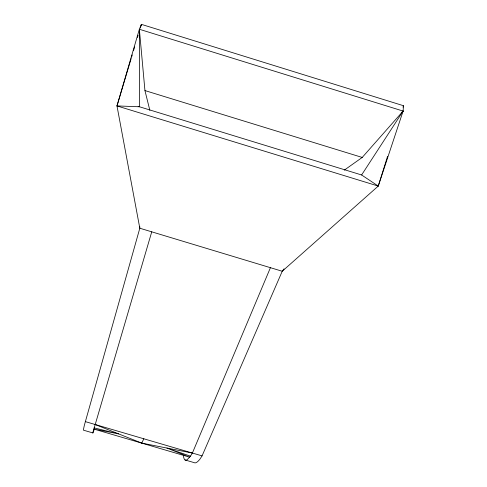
<?xml version="1.0" encoding="UTF-8"?>
<svg xmlns="http://www.w3.org/2000/svg" width="487" height="487" viewBox="0 0 487 487"><rect width="100%" height="100%" fill="white"/><g stroke="black" fill="none" stroke-linecap="round" stroke-linejoin="round"><path stroke-width="0.73" d="M185.066 459.959L194.24 462.65A192.292 17.812 -73.3 0 0 200.047 458.979L202.068 455.887L282.229 271.253L378.253 186.071L403.108 111.073L403.437 105.703L141.382 24.35L139.361 29.257L116.983 105.916L139.812 228.226L84.415 425.054A193.156 3.013 -73.1 0 0 83.642 430.228L92.895 432.943M151.743 231.83L93.029 431.939A193.083 1.266 -73.1 0 0 94.399 428.81M387.555 156.388L378.253 186.071L116.983 105.916L131.143 58.58M131.581 57.125L132.233 54.94M133.541 50.569L134.631 46.929M137.462 37.456L138.113 35.277M140.293 27.99L141.382 24.35L141.504 25.866M402.98 107.152L403.437 105.703M183.435 455.631A192.359 16.089 -73.3 0 0 187.294 459.576L190.454 456.167L192.389 453.044L270.425 267.686M95.05 424.475L141.76 443.121L143.817 438.787M138.138 106.361L361.61 174.973L403.108 111.073L139.361 29.257L139.513 106.781L116.983 105.916M284.055 268.824L282.229 271.253L139.812 228.226L139.806 226.711M401.276 113.501L403.108 111.073L402 112.101M344.279 170.152L362.218 157.441L403.108 111.073M141.76 443.121L192.389 453.044M94.088 427.896L118.621 433.88L93.79 429.047L189.546 457.135L166.895 448.046L190.454 456.167M85.274 421.602L202.068 455.887M139.556 30.76L139.361 29.257L144.943 90.57L362.218 157.441M361.61 174.973L378.253 186.071M144.943 90.57L149.85 110.366"/></g></svg>
